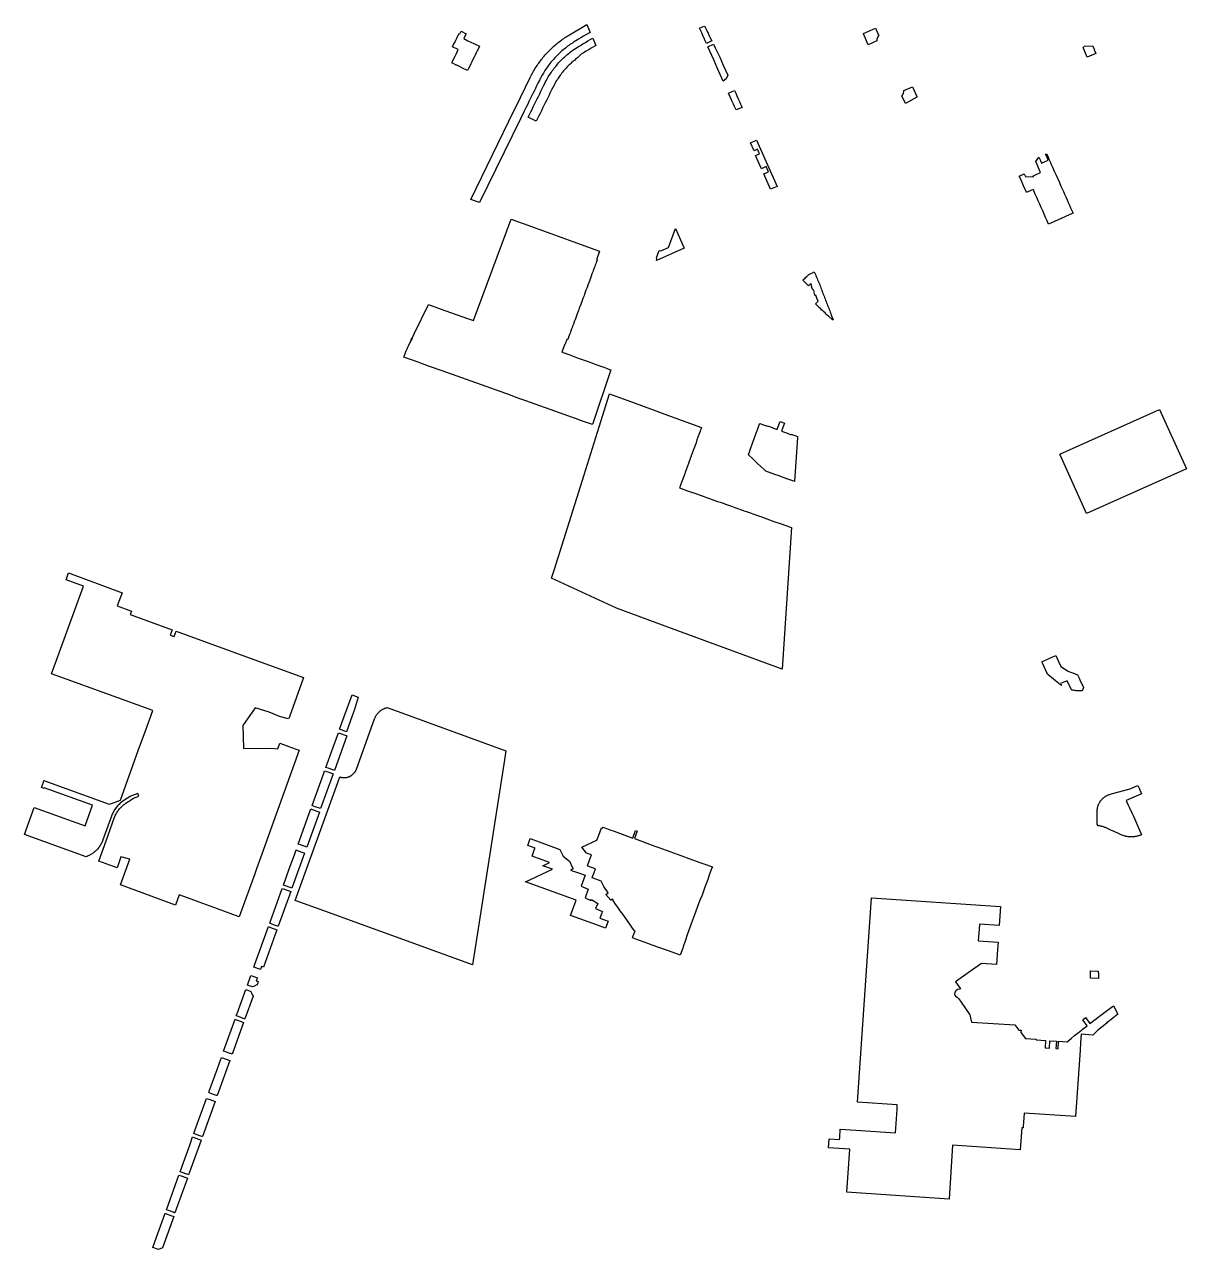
# Model space of a CAD drawing. Header units: inches. Extents: x 326978 to 343822, y 4677882 to 4690337.
# Drawn here: x 326978 to 331869, y 4679639 to 4684796 of the extents above; entities that cross this region are included whole.
import ezdxf

# ---------------------------------------------------------------- set-up
doc = ezdxf.new("R2010")
doc.units = ezdxf.units.IN
doc.header["$MEASUREMENT"] = 0
doc.layers.add('Parks', color=7, linetype='Continuous')

msp = doc.modelspace()

# ---------------------------------------------------------------- linework, layer by layer
at = {"layer": 'Parks'}
for points in [[(329319.8976, 4684740.018), (329309.4164, 4684733.7924), (329298.9352, 4684727.5672), (329297.8873, 4684726.9447), (329293.2412, 4684724.1181), (329288.6338, 4684721.2289), (329283.8863, 4684718.1589), (329278.4518, 4684714.5258), (329273.8002, 4684711.3124), (329268.479, 4684707.5152), (329263.9276, 4684704.1614), (329258.7251, 4684700.204), (329254.2781, 4684696.7129), (329249.1985, 4684692.5985), (329244.8602, 4684688.9733), (329239.9086, 4684684.7057), (329235.6828, 4684680.9499), (329230.8635, 4684676.5332), (329226.7543, 4684672.6502), (329222.072, 4684668.0886), (329218.0831, 4684664.0822), (329213.5423, 4684659.3801), (329209.6775, 4684655.2538), (329205.282, 4684650.415), (329201.5448, 4684646.1727), (329197.2991, 4684641.2024), (329193.6932, 4684636.848), (329189.6013, 4684631.7505), (329186.1299, 4684627.2881), (329182.1953, 4684622.0678), (329178.8615, 4684617.5017), (329175.0878, 4684612.1641), (329171.8949, 4684607.4983), (329168.2862, 4684602.0482), (329165.2371, 4684597.2873), (329161.7957, 4684591.7291), (329158.8934, 4684586.8773), (329155.6235, 4684581.2169), (329152.8706, 4684576.2788), (329149.7751, 4684570.5215), (329147.1636, 4684565.4808), (329144.8672, 4684560.8989), (329138.8812, 4684548.7104), (329133.5072, 4684537.7684), (329128.1332, 4684526.826), (329122.7596, 4684515.884), (329117.3856, 4684504.9416), (329112.0116, 4684493.9996), (329106.6372, 4684483.0572), (329101.2636, 4684472.1152), (329095.8896, 4684461.1728), (329090.516, 4684450.2308), (329085.142, 4684439.2884), (329079.768, 4684428.3464), (329065.5272, 4684399.3492), (328892.2404, 4684046.5092), (328856.4896, 4684059.4676), (329039.1592, 4684434.75), (329045.938, 4684448.676), (329106.6408, 4684573.6301), (329111.7047, 4684583.6602), (329114.4391, 4684588.8168), (329117.244, 4684593.9355), (329120.1188, 4684599.0152), (329123.0629, 4684604.055), (329126.0758, 4684609.0541), (329129.1569, 4684614.0113), (329132.3057, 4684618.9259), (329135.5215, 4684623.7968), (329138.8038, 4684628.6232), (329142.152, 4684633.4042), (329145.5654, 4684638.1388), (329149.0433, 4684642.8262), (329152.5851, 4684647.4655), (329156.1902, 4684652.0558), (329159.8579, 4684656.5963), (329165.4718, 4684663.3074), (329169.2926, 4684667.7193), (329173.1736, 4684672.0783), (329177.8084, 4684677.1301), (329181.8198, 4684681.3736), (329185.8889, 4684685.5618), (329190.015, 4684689.6939), (329194.1973, 4684693.7691), (329198.4351, 4684697.7865), (329206.4213, 4684705.0667), (329210.8108, 4684708.9138), (329215.2527, 4684712.7003), (329219.7459, 4684716.4256), (329224.2899, 4684720.089), (329228.8836, 4684723.6898), (329233.5262, 4684727.2272), (329238.2169, 4684730.7007), (329242.9547, 4684734.1096), (329247.7388, 4684737.4533), (329252.5683, 4684740.731), (329257.4423, 4684743.9423), (329262.3598, 4684747.0864), (329267.32, 4684750.1628), (329272.3149, 4684753.1669), (329344.108, 4684796.0468), (329358.678, 4684763.0516), (329340.86, 4684752.4684), (329330.3788, 4684746.2432), (329319.8976, 4684740.018)], [(329868.6116, 4684725.5996), (329848.012, 4684716.328), (329843.0264, 4684727.4524), (329838.0368, 4684738.5848), (329837.2892, 4684740.2528), (329833.0508, 4684749.7092), (329831.4308, 4684753.324), (329828.0648, 4684760.8336), (329825.5724, 4684766.3952), (329823.0792, 4684771.9576), (329818.966, 4684781.1352), (329837.4972, 4684789.4832), (329842.0244, 4684787.7456), (329844.7232, 4684781.708), (329849.6988, 4684770.5792), (329853.0472, 4684763.0888), (329854.7928, 4684759.5036), (329860.1324, 4684748.5384), (329865.4792, 4684737.558), (329870.8184, 4684726.5928), (329868.6116, 4684725.5996)], [(330559.2368, 4684780.488), (330573.4059, 4684749.0361), (330572.3912, 4684747.9458), (330571.4364, 4684746.8026), (330570.5443, 4684745.6098), (330569.7176, 4684744.3708), (330568.9586, 4684743.0892), (330568.2694, 4684741.7687), (330567.6522, 4684740.4132), (330567.1086, 4684739.0264), (330566.6402, 4684737.6125), (330566.2484, 4684736.1755), (330565.9343, 4684734.7195), (330565.6988, 4684733.2487), (330565.5426, 4684731.7675), (330565.4662, 4684730.2799), (330565.4697, 4684728.7905), (330565.5636, 4684727.1816), (330529.1396, 4684710.7684), (330508.7356, 4684756.0612), (330509.4988, 4684758.0764), (330559.2368, 4684780.488)], [(328796.9304, 4684624.296), (328794.4312, 4684625.5144), (328785.4528, 4684629.892), (328776.3512, 4684634.3296), (328780.892, 4684643.6436), (328785.4332, 4684652.9576), (328789.9744, 4684662.2716), (328794.5152, 4684671.5856), (328799.056, 4684680.8996), (328803.5968, 4684690.2136), (328779.5916, 4684701.9176), (328784.1392, 4684711.2284), (328788.6864, 4684720.5392), (328793.2344, 4684729.85), (328797.782, 4684739.1608), (328802.3296, 4684748.472), (328807.2444, 4684758.534), (328810.486, 4684756.8492), (328815.6384, 4684767.4168), (328836.3204, 4684757.3328), (328830.91, 4684746.2352), (328826.3024, 4684736.784), (328844.3824, 4684727.9692), (328868.4952, 4684716.2132), (328892.608, 4684704.4568), (328888.0532, 4684695.1492), (328883.4984, 4684685.8416), (328878.944, 4684676.5344), (328874.3896, 4684667.2268), (328869.8348, 4684657.9192), (328865.2804, 4684648.6116), (328860.7256, 4684639.3044), (328856.1712, 4684629.9972), (328851.6168, 4684620.6896), (328847.062, 4684611.382), (328842.5076, 4684602.0748), (328818.4696, 4684613.7948), (328808.4084, 4684618.7), (328796.9304, 4684624.296)], [(329359.4204, 4684733.008), (329369.3356, 4684738.8972), (329382.8688, 4684708.226), (329372.9548, 4684702.3336), (329362.4716, 4684696.1032), (329353.8392, 4684690.9724), (329351.9892, 4684689.8728), (329341.5068, 4684683.6428), (329331.024, 4684677.4124), (329321.1148, 4684671.5228), (329306.0488, 4684655.8407), (329301.8723, 4684652.7556), (329297.5692, 4684649.4712), (329293.5009, 4684646.2629), (329289.0228, 4684642.6112), (329285.0615, 4684639.2717), (329280.7051, 4684635.4757), (329276.8551, 4684632.0086), (329272.6252, 4684628.0723), (329268.8903, 4684624.4815), (329264.7909, 4684620.4092), (329261.1754, 4684616.6982), (329257.2113, 4684612.4943), (329253.7189, 4684608.6672), (329249.8943, 4684604.3361), (329246.5287, 4684600.3971), (329242.8474, 4684595.9432), (329239.6122, 4684591.8963), (329236.0784, 4684587.3248), (329232.977, 4684583.1745), (329229.5942, 4684578.4898), (329226.6302, 4684574.2403), (329223.4025, 4684569.4479), (329220.5788, 4684565.104), (329217.509, 4684560.2085), (329214.8286, 4684555.7747), (329211.9204, 4684550.7817), (329209.3862, 4684546.2627), (329206.6427, 4684541.1777), (329204.2489, 4684536.5609), (329201.6879, 4684531.4194), (329196.3076, 4684520.4644), (329190.9336, 4684509.5228), (329185.5596, 4684498.5812), (329180.1864, 4684487.6396), (329174.8128, 4684476.698), (329169.4392, 4684465.7564), (329164.0652, 4684454.8144), (329158.6916, 4684443.8728), (329153.318, 4684432.9312), (329147.9444, 4684421.9896), (329142.5708, 4684411.048), (329137.1972, 4684400.1064), (329131.8236, 4684389.1648), (329097.92, 4684405.8592), (329103.2936, 4684416.8008), (329108.6672, 4684427.7424), (329114.0408, 4684438.684), (329119.4148, 4684449.6256), (329124.7884, 4684460.5672), (329130.162, 4684471.5088), (329135.5356, 4684482.4508), (329140.9092, 4684493.3924), (329146.2828, 4684504.3344), (329151.6568, 4684515.2756), (329157.0304, 4684526.2172), (329162.4036, 4684537.1588), (329167.7871, 4684548.1197), (329170.7753, 4684554.0967), (329173.3077, 4684558.9637), (329176.5097, 4684564.878), (329179.1897, 4684569.6408), (329182.583, 4684575.4474), (329185.417, 4684580.1202), (329188.9983, 4684585.8133), (329191.9834, 4684590.3911), (329195.7481, 4684595.9634), (329198.881, 4684600.4412), (329202.8261, 4684605.8886), (329206.1035, 4684610.2618), (329210.2243, 4684615.5769), (329213.6429, 4684619.8407), (329217.935, 4684625.0187), (329221.4908, 4684629.1687), (329225.9495, 4684634.2036), (329229.6389, 4684638.2353), (329234.2598, 4684643.1221), (329238.0789, 4684647.0312), (329242.8566, 4684651.7645), (329246.8013, 4684655.5468), (329251.7311, 4684660.1215), (329255.7973, 4684663.773), (329260.8739, 4684668.1844), (329265.057, 4684671.7012), (329270.2746, 4684675.9445), (329274.5702, 4684679.323), (329281.6322, 4684684.6609), (329286.056, 4684687.8734), (329290.5264, 4684691.0208), (329307.5952, 4684702.1745), (329309.9506, 4684703.6108), (329312.32, 4684705.0327), (329317.484, 4684708.1), (329327.9676, 4684714.3268), (329338.452, 4684720.554), (329348.936, 4684726.7808), (329359.4204, 4684733.008)], [(329931.4036, 4684566.924), (329918.7056, 4684557.8732), (329893.9148, 4684613.64), (329879.0644, 4684647.0448), (329854.2444, 4684702.4228), (329877.4928, 4684712.8864), (329885.0908, 4684697.2828), (329904.1328, 4684658.178), (329918.952, 4684624.7764), (329937.5572, 4684582.9724), (329931.4036, 4684566.924)], [(331473.2512, 4684705.586), (331481.6408, 4684690.104), (331480.4928, 4684689.584), (331487.476, 4684673.9908), (331451.362, 4684657.9768), (331433.178, 4684698.9084), (331438.7892, 4684704.354), (331473.2512, 4684705.586)], [(329997.8908, 4684447.2688), (329972.76, 4684436.2768), (329966.5712, 4684450.2016), (329961.62, 4684461.3416), (329960.9392, 4684462.8732), (329956.6688, 4684472.4816), (329955.4308, 4684475.2668), (329951.9024, 4684483.2064), (329949.9564, 4684487.5844), (329946.528, 4684495.2988), (329944.3248, 4684500.256), (329941.5768, 4684506.4388), (329966.6688, 4684517.516), (329971.6204, 4684506.376), (329976.638, 4684495.0868), (329981.7996, 4684483.4736), (329986.7508, 4684472.3336), (329991.702, 4684461.1936), (329997.8908, 4684447.2688)], [(330685.5692, 4684463.6716), (330670.9688, 4684496.0815), (330671.9711, 4684497.1833), (330672.9128, 4684498.3374), (330673.7911, 4684499.5403), (330674.6036, 4684500.7887), (330675.3479, 4684502.0788), (330676.0219, 4684503.4071), (330676.6236, 4684504.7696), (330677.1513, 4684506.1625), (330677.6035, 4684507.5817), (330677.9788, 4684509.0231), (330678.2763, 4684510.4826), (330678.4949, 4684511.9559), (330678.6341, 4684513.4389), (330678.6936, 4684514.9272), (330678.5901, 4684517.71), (330715.2912, 4684534.2472), (330734.0504, 4684492.6056), (330733.3472, 4684490.4708), (330685.5692, 4684463.6716)], [(330059.2848, 4684309.134), (330145.5932, 4684114.6648), (330117.6516, 4684102.2076), (330089.3488, 4684166.8244), (330109.0708, 4684175.46), (330099.218, 4684197.7616), (330079.3964, 4684189.0828), (330054.7588, 4684244.8472), (330071.512, 4684252.1752), (330062.9696, 4684270.8292), (330049.0072, 4684264.722), (330034.154, 4684298.1416), (330059.2848, 4684309.134)], [(331294.6456, 4684218.2628), (331299.7392, 4684206.8528), (331304.8332, 4684195.4428), (331312.474, 4684178.3276), (331320.1148, 4684161.2128), (331325.2084, 4684149.8028), (331327.9416, 4684143.6804), (331333.6568, 4684130.8788), (331340.49, 4684115.5728), (331345.5836, 4684104.1628), (331350.6776, 4684092.7532), (331355.7712, 4684081.3428), (331360.8652, 4684069.9328), (331365.9588, 4684058.5228), (331371.0528, 4684047.1132), (331376.1464, 4684035.7028), (331381.2404, 4684024.2928), (331386.334, 4684012.8828), (331391.3, 4684001.7592), (331387.3048, 4683999.9756), (331359.4668, 4683987.572), (331341.0936, 4683979.3852), (331313.2552, 4683966.9816), (331288.3659, 4683955.8642), (331282.1447, 4683969.8364), (331275.7501, 4683984.198), (331269.6814, 4683997.8278), (331263.557, 4684011.5824), (331257.2835, 4684025.6721), (331251.2056, 4684039.3224), (331245.0158, 4684053.224), (331238.5192, 4684067.8147), (331232.4969, 4684081.3402), (331226.1637, 4684095.5638), (331223.4905, 4684101.2528), (331216.5948, 4684098.2541), (331195.7513, 4684088.7756), (331192.2792, 4684096.5468), (331186.0624, 4684110.4608), (331179.854, 4684124.3564), (331169.4944, 4684147.5432), (331164.8224, 4684158), (331185.6924, 4684167.3224), (331186.1532, 4684167.9292), (331191.1224, 4684156.8068), (331224.9456, 4684154.1776), (331223.0792, 4684158.3548), (331225.5844, 4684159.4712), (331226.9768, 4684160.0916), (331236.72, 4684164.4324), (331246.4632, 4684168.7736), (331254.8148, 4684172.4948), (331234.0532, 4684218.9636), (331247.5776, 4684238.002), (331253.7936, 4684224.0892), (331258.7664, 4684212.9592), (331286.6044, 4684225.3628), (331281.6316, 4684236.4928), (331275.4156, 4684250.4056), (331279.4848, 4684252.2224), (331284.458, 4684241.0828), (331289.5516, 4684229.6728), (331294.6456, 4684218.2628)], [(328598.42, 4683453.032), (328599.3585, 4683455.0339), (328618.0392, 4683493.3368), (328678.48, 4683617.2612), (328727.3216, 4683599.734), (328842.6032, 4683558.3636), (328867.2984, 4683549.582), (329025.8916, 4683976.5836), (329192.9956, 4683916.052), (329286.2956, 4683882.2552), (329398.2252, 4683841.71), (329386.606, 4683810.2444), (329385.4508, 4683807.1256), (329390.188, 4683805.41), (329388.2276, 4683804.4992), (329385.5212, 4683797.2012), (329384.4616, 4683794.3436), (329382.342, 4683788.628), (329380.222, 4683782.9124), (329379.1628, 4683780.0548), (329375.9836, 4683771.482), (329372.804, 4683762.9088), (329371.7444, 4683760.0512), (329369.6248, 4683754.3356), (329367.5052, 4683748.62), (329366.4456, 4683745.7624), (329363.2664, 4683737.1896), (329360.0872, 4683728.6164), (329356.908, 4683720.0436), (329355.4244, 4683716.0428), (329353.7284, 4683711.47), (329351.1852, 4683704.6116), (329350.5488, 4683702.8972), (329347.37, 4683694.324), (329346.946, 4683693.1812), (329344.1908, 4683685.7512), (329342.2832, 4683680.6072), (329341.0112, 4683677.1776), (329338.044, 4683669.1768), (329337.832, 4683668.6048), (329334.6528, 4683660.0316), (329333.3812, 4683656.6028), (329331.4736, 4683651.4588), (329329.142, 4683645.172), (329328.2944, 4683642.8856), (329325.1148, 4683634.3124), (329324.9032, 4683633.7408), (329321.936, 4683625.7396), (329320.2404, 4683621.1676), (329318.7564, 4683617.1664), (329316.0012, 4683609.7364), (329315.5772, 4683608.5932), (329312.398, 4683600.02), (329311.3384, 4683597.1624), (329309.2184, 4683591.4472), (329307.0996, 4683585.732), (329306.0396, 4683582.874), (329302.8604, 4683574.3012), (329302.4364, 4683573.158), (329299.6808, 4683565.7276), (329298.1972, 4683561.7276), (329296.5016, 4683557.1548), (329293.9584, 4683550.2964), (329293.3224, 4683548.5816), (329290.1432, 4683540.0088), (329289.2956, 4683537.7228), (329286.964, 4683531.4356), (329285.0564, 4683526.2916), (329283.7844, 4683522.8624), (329280.8172, 4683514.8612), (329280.6052, 4683514.2892), (329277.426, 4683505.7164), (329276.1544, 4683502.2872), (329274.2468, 4683497.1436), (329271.9152, 4683490.8564), (329270.6436, 4683487.4272), (329267.6764, 4683479.4256), (329267.0404, 4683477.7112), (329263.4372, 4683467.9948), (329260.4116, 4683469.5936), (329253.0656, 4683450.5536), (329252.4956, 4683450.7612), (329241.0872, 4683421.1904), (329241.6576, 4683420.9828), (329240.122, 4683417.0024), (329253.1212, 4683412.268), (329264.576, 4683408.0964), (329277.176, 4683403.5072), (329279.4668, 4683402.6728), (329293.7852, 4683397.458), (329308.676, 4683392.0348), (329321.276, 4683387.4456), (329333.876, 4683382.8568), (329346.476, 4683378.268), (329361.3668, 4683372.8448), (329375.6848, 4683367.63), (329390.8616, 4683362.1024), (329403.748, 4683357.4092), (329416.348, 4683352.82), (329430.666, 4683347.6052), (329440.4028, 4683344.0592), (329445.2708, 4683342.286), (329367.8624, 4683111.9692), (329322.788, 4683128.0848), (329297.0208, 4683137.2972), (329279.742, 4683143.4748), (329268.3236, 4683147.5572), (329068.342, 4683219.0568), (329067.4784, 4683219.3656), (329039.6448, 4683229.3168), (329022.7252, 4683235.366), (328735.5392, 4683338.044), (328682.5756, 4683356.98), (328648.7704, 4683369.0664), (328634.4104, 4683374.2004), (328574.3044, 4683395.6905), (328578.638, 4683406.8823), (328581.7507, 4683414.6516), (328584.9375, 4683422.3907), (328588.1981, 4683430.099), (328591.5323, 4683437.7758), (328594.9397, 4683445.4204), (328598.42, 4683453.032)], [(329717.704, 4683937.0312), (329754.956, 4683854.0064), (329701.7564, 4683830.528), (329638.0197, 4683802.2071), (329639.0383, 4683808.5706), (329637.2558, 4683813.916), (329649.0687, 4683844.3256), (329656.3716, 4683843.2348), (329688.4628, 4683857.6336), (329717.704, 4683937.0312)], [(330321.0396, 4683709.7132), (330323.4444, 4683704.112), (330325.624, 4683698.4148), (330327.8036, 4683692.7172), (330329.9832, 4683687.02), (330332.1628, 4683681.3228), (330334.3424, 4683675.6252), (330336.522, 4683669.928), (330338.7012, 4683664.2304), (330340.8816, 4683658.5328), (330343.0612, 4683652.8356), (330345.2408, 4683647.1388), (330347.4204, 4683641.4408), (330349.6, 4683635.7436), (330351.7796, 4683630.046), (330353.9596, 4683624.3488), (330356.1396, 4683618.6516), (330358.3192, 4683612.9544), (330360.5012, 4683607.2508), (330362.6808, 4683601.5524), (330364.8612, 4683595.8544), (330367.0412, 4683590.156), (330369.2212, 4683584.458), (330371.4012, 4683578.7596), (330373.5812, 4683573.0612), (330381.1712, 4683553.2224), (330378.4268, 4683552.1724), (330361.706, 4683567.9352), (330356.874, 4683572.4904), (330352.0416, 4683577.046), (330347.2096, 4683581.6012), (330342.3772, 4683586.1564), (330337.5452, 4683590.7116), (330332.7132, 4683595.2672), (330327.834, 4683599.8664), (330324.3328, 4683603.1672), (330306.9068, 4683619.5948), (330316.7744, 4683630.0352), (330318.5988, 4683631.9656), (330313.3592, 4683644.17), (330308.1196, 4683656.3744), (330306.2952, 4683654.444), (330301.0556, 4683666.6484), (330302.88, 4683668.5788), (330297.6404, 4683680.7832), (330295.816, 4683678.8528), (330290.5764, 4683691.0576), (330292.4004, 4683692.988), (330287.1608, 4683705.1924), (330285.3368, 4683703.262), (330278.1148, 4683695.62), (330266.2116, 4683707.5228), (330254.3097, 4683719.4255), (330258.644, 4683723.7109), (330263.0315, 4683727.942), (330267.1931, 4683731.858), (330271.3996, 4683735.7256), (330275.2281, 4683739.1668), (330279.7049, 4683743.0998), (330284.2289, 4683746.978), (330297.3276, 4683752.6012), (330299.1648, 4683753.39), (330301.802, 4683754.5224), (330304.2068, 4683748.9212), (330306.6116, 4683743.32), (330309.016, 4683737.7188), (330309.344, 4683736.9552), (330310.1332, 4683735.1176), (330311.4212, 4683732.118), (330313.8256, 4683726.5168), (330315.916, 4683721.6476), (330316.2304, 4683720.9156), (330318.6352, 4683715.3144), (330321.0396, 4683709.7132)], [(328599.3585, 4683455.0339), (328599.1694, 4683454.6461), (328599.4425, 4683455.213), (328599.3585, 4683455.0339)], [(328599.4425, 4683455.213), (328601.9729, 4683460.6101), (328605.5981, 4683468.1538), (328609.2952, 4683475.6625), (328599.4425, 4683455.213)], [(329196.6468, 4682464.8628), (329208.4468, 4682502.4552), (329333.4584, 4682900.7456), (329396.9384, 4683102.8364), (329440.0936, 4683240.7356), (329575.1756, 4683191.732), (329700.242, 4683146.2888), (329827.5232, 4683100.0416), (329826.2212, 4683096.4368), (329825.3928, 4683094.144), (329822.0792, 4683084.9712), (329821.2508, 4683082.6784), (329816.6952, 4683070.066), (329812.5536, 4683058.6004), (329808.412, 4683047.1348), (329804.2704, 4683035.6696), (329800.1288, 4683024.204), (329794.7444, 4683009.2988), (329793.916, 4683007.006), (329790.6024, 4682997.8328), (329789.7748, 4682995.5404), (329786.4612, 4682986.3676), (329785.6328, 4682984.0748), (329782.3196, 4682974.9016), (329781.4916, 4682972.6092), (329778.178, 4682963.4364), (329777.35, 4682961.1436), (329772.794, 4682948.5312), (329768.652, 4682937.0656), (329764.5104, 4682925.6), (329760.3688, 4682914.1344), (329755.1876, 4682899.7908), (329754.1524, 4682896.9244), (329747.9612, 4682879.7852), (329735.4392, 4682845.1204), (329768.4728, 4682833.4236), (329785.0984, 4682827.5364), (329798.6252, 4682822.7468), (329799.4872, 4682822.4416), (329810.1168, 4682818.6776), (329810.9788, 4682818.3724), (329821.608, 4682814.6088), (329822.47, 4682814.3036), (329833.0996, 4682810.5396), (329833.9616, 4682810.2344), (329848.9004, 4682804.9448), (329860.392, 4682800.8756), (329871.8836, 4682796.8064), (329883.3748, 4682792.7376), (329894.8664, 4682788.6684), (329906.358, 4682784.5992), (329918.174, 4682780.4152), (329928.2292, 4682776.8548), (329941.6224, 4682772.1124), (329944.7776, 4682770.9952), (329953.114, 4682768.0432), (329960.8664, 4682765.298), (329968.0528, 4682762.7536), (329976.668, 4682759.7028), (329979.5444, 4682758.6844), (329988.16, 4682755.634), (329991.0356, 4682754.6156), (330003.9612, 4682750.0384), (330005.9748, 4682749.3256), (330015.4532, 4682745.9696), (330017.4656, 4682745.2568), (330027.52, 4682741.6968), (330028.9576, 4682741.1876), (330043.3212, 4682736.1012), (330043.8964, 4682735.8976), (330055.388, 4682731.8288), (330066.8796, 4682727.7596), (330080.7064, 4682722.8636), (330090.7616, 4682719.3032), (330102.2532, 4682715.234), (330113.7448, 4682711.1648), (330125.2356, 4682707.096), (330136.7276, 4682703.0268), (330158.6132, 4682695.2772), (330162.1944, 4682694.0092), (330170.5492, 4682691.0508), (330174.13, 4682689.7828), (330182.4852, 4682686.8244), (330186.066, 4682685.5564), (330198.002, 4682681.33), (330200.9864, 4682680.2732), (330206.1332, 4682678.4508), (330166.5808, 4682082.5924), (329701.616, 4682253.1184), (329469.4156, 4682338.2796), (329196.6468, 4682464.8628)], [(331755.7736, 4683175.4812), (331868.7952, 4682925.5576), (331447.4196, 4682737.2236), (331335.1156, 4682987.5732), (331755.7736, 4683175.4812)], [(330219.0436, 4682872.4576), (330211.1692, 4682875.246), (330195.6532, 4682880.74), (330187.0836, 4682883.7744), (330175.592, 4682887.8436), (330164.1012, 4682891.9124), (330154.046, 4682895.4728), (330135.9464, 4682901.882), (330124.4552, 4682905.9508), (330112.9628, 4682910.02), (330109.5644, 4682911.2232), (330098.024, 4682915.3092), (330090.788, 4682922.1692), (330063.1204, 4682948.2868), (330043.1996, 4682967.0916), (330024.762, 4682984.4964), (330036.7228, 4683017.4396), (330037.7628, 4683020.3044), (330049.724, 4683053.2476), (330061.6848, 4683086.1908), (330062.7248, 4683089.0552), (330072.0864, 4683114.8396), (330072.7108, 4683116.5596), (330088.87, 4683110.7728), (330105.2244, 4683104.9164), (330105.8436, 4683106.6364), (330109.574, 4683105.3008), (330118.1816, 4683102.2192), (330126.7896, 4683099.1364), (330126.17, 4683097.4156), (330145.4656, 4683090.506), (330146.0856, 4683092.2268), (330157.958, 4683125.2024), (330166.5736, 4683122.1436), (330176.8984, 4683118.4328), (330164.4024, 4683083.7252), (330180.7084, 4683077.8864), (330192.4724, 4683073.674), (330204.6052, 4683069.3292), (330205.2104, 4683071.0172), (330231.6496, 4683061.5292), (330231.3908, 4683057.6488), (330219.0436, 4682872.4576)], [(327948.937, 4681919.7029), (327896.5248, 4681844.5576), (327899.556, 4681748.696), (328012.8191, 4681749.4736), (328044.1662, 4681746.6083), (328052.65, 4681770.1764), (328117.0848, 4681746.816), (328134.2, 4681740.6324), (328017.314, 4681416.3404), (327976.7108, 4681303.6896), (327954.5592, 4681242.2312), (327946.7916, 4681220.6816), (327881.508, 4681039.5564), (327790.3856, 4681072.9652), (327712.9028, 4681101.3736), (327694.6932, 4681108.05), (327628.2704, 4681132.4032), (327612.6998, 4681089.2317), (327381.4788, 4681174.1876), (327420.456, 4681282.21), (327383.4416, 4681291.4408), (327367.7808, 4681245.6124), (327290.0938, 4681273.6851), (327320.8686, 4681358.9939), (327356.8828, 4681458.8266), (327358.3826, 4681462.6069), (327360.0116, 4681466.3334), (327361.7679, 4681470.0016), (327363.6493, 4681473.6072), (327365.6536, 4681477.146), (327367.7785, 4681480.6138), (327370.0214, 4681484.0063), (327372.3797, 4681487.3197), (327374.8506, 4681490.5501), (327377.4312, 4681493.6935), (327380.1184, 4681496.7462), (327382.909, 4681499.7047), (327385.7998, 4681502.5655), (327388.7872, 4681505.3251), (327391.8679, 4681507.9803), (327395.038, 4681510.5279), (327399.8717, 4681514.3919), (327404.8163, 4681518.1129), (327409.8676, 4681521.6878), (327415.0213, 4681525.1134), (327436.4442, 4681538.871), (327458.2933, 4681547.2202), (327454.2126, 4681558.7175), (327432.0844, 4681550.2862), (327425.103, 4681546.938), (327418.2414, 4681543.3508), (327411.5077, 4681539.5288), (327404.9101, 4681535.4766), (327398.4562, 4681531.199), (327392.1539, 4681526.7011), (327386.0107, 4681521.9883), (327382.4892, 4681519.0899), (327379.07, 4681516.0716), (327375.7572, 4681512.9369), (327372.5547, 4681509.6895), (327369.4664, 4681506.3334), (327366.496, 4681502.8725), (327363.647, 4681499.311), (327360.9228, 4681495.6531), (327358.3266, 4681491.9033), (327355.8617, 4681488.066), (327353.5308, 4681484.1457), (327351.3369, 4681480.1472), (327349.2825, 4681476.0753), (327347.37, 4681471.9348), (327345.6019, 4681467.7306), (327343.9801, 4681463.4679), (327307.9659, 4681363.6353), (327306.4962, 4681359.7735), (327304.8923, 4681355.9656), (327303.1564, 4681352.216), (327301.2904, 4681348.5293), (327299.2968, 4681344.9102), (327297.1778, 4681341.3629), (327294.9362, 4681337.8918), (327292.5746, 4681334.5013), (327290.096, 4681331.1953), (327287.5033, 4681327.978), (327284.7997, 4681324.8533), (327281.9886, 4681321.825), (327279.0734, 4681318.8968), (327276.0576, 4681316.0722), (327272.9449, 4681313.3548), (327269.7391, 4681310.7479), (327266.4442, 4681308.2546), (327263.0642, 4681305.878), (327259.6031, 4681303.621), (327256.0653, 4681301.4863), (327252.455, 4681299.4766), (327248.7767, 4681297.5943), (327245.0348, 4681295.8417), (327241.234, 4681294.221), (327237.3788, 4681292.7341), (326977.7544, 4681386.5512), (327018.826, 4681500.3324), (327232.404, 4681423.2848), (327263.4476, 4681509.2848), (327060.6628, 4681582.4388), (327059.8716, 4681580.246), (327049.0784, 4681584.1408), (327057.362, 4681607.0888), (327059.4252, 4681612.8092), (327334.0824, 4681514.0567), (327339.2314, 4681515.3792), (327344.5138, 4681517.0358), (327348.0424, 4681518.3189), (327381.5708, 4681531.2244), (327456.8216, 4681739.6809), (327486.576, 4681822.1048), (327517.5656, 4681908.1236), (327090.798, 4682062.1884), (327225.398, 4682431.914), (327152.9196, 4682458.8028), (327163.5168, 4682487.3768), (327388.576, 4682403.882), (327368.1352, 4682348.1271), (327428.1639, 4682326.33), (327423.1248, 4682312.0136), (327598.89, 4682248.3204), (327590.634, 4682225.3796), (327607.8268, 4682219.1516), (327616.0828, 4682242.0924), (327958.7328, 4682117.3245), (328152.5692, 4682047.7528), (328150.5866, 4682042.2452), (328092.7714, 4681881.6335), (328089.4944, 4681872.53), (328051.2676, 4681882.7536), (328007.5716, 4681901.2092), (327949.0148, 4681919.66), (327948.937, 4681919.7029)], [(331384.2036, 4681994.9352), (331366.7996, 4682033.6876), (331339.054, 4682021.2652), (331342.7407, 4682013.0756), (331336.8818, 4682017.155), (331334.274, 4682019.1253), (331330.9328, 4682021.8004), (331316.9152, 4682033.3952), (331309.0356, 4682039.9132), (331301.1784, 4682046.412), (331293.3224, 4682052.9108), (331285.4656, 4682059.41), (331283.8152, 4682060.7752), (331263.9523, 4682104.5859), (331260.0712, 4682113.1464), (331267.8962, 4682116.6735), (331319.0532, 4682139.7324), (331324.748, 4682127.098), (331330.3836, 4682114.5952), (331339.7768, 4682093.7568), (331370.7144, 4682074.0769), (331380.3519, 4682069.7581), (331390.63, 4682066.5021), (331410.4412, 4682058.8647), (331418.5472, 4682041.8272), (331420.4204, 4682037.6572), (331435.3716, 4682004.374), (331429.4429, 4681991.6011), (331425.1444, 4681991.2564), (331420.837, 4681991.0497), (331416.5252, 4681990.9813), (331412.2134, 4681991.0512), (331407.9061, 4681991.2593), (331403.9159, 4681991.5769), (331399.9369, 4681992.013), (331395.9727, 4681992.5675), (331392.0267, 4681993.2398), (331388.1025, 4681994.0292), (331384.2036, 4681994.9352)], [(328364.274, 4681905.5156), (328332.9704, 4681818.6652), (328304.1556, 4681829.0508), (328356.3632, 4681973.8968), (328382.168, 4681964.526), (328365.1316, 4681908.3444), (328364.274, 4681905.5156)], [(328504.8188, 4681920.1484), (329004.3764, 4681738.3796), (328998.292, 4681699.9644), (328863.456, 4680837.8604), (328713.978, 4680892.1084), (328241.2196, 4681063.6804), (328117.3816, 4681108.6232), (328296.1204, 4681604.3972), (328304.9005, 4681628.7496), (328306.7176, 4681628.1348), (328308.555, 4681627.5836), (328310.4104, 4681627.0967), (328312.2817, 4681626.6746), (328314.1666, 4681626.3178), (328316.0627, 4681626.0269), (328317.9678, 4681625.8021), (328319.8795, 4681625.6437), (328321.7956, 4681625.552), (328323.7138, 4681625.5269), (328325.6316, 4681625.5686), (328327.5469, 4681625.6771), (328329.4572, 4681625.8521), (328331.3602, 4681626.0934), (328333.2537, 4681626.4008), (328335.1354, 4681626.7739), (328337.0029, 4681627.2123), (328338.8541, 4681627.7153), (328340.6867, 4681628.2825), (328342.4984, 4681628.9131), (328344.287, 4681629.6063), (328346.0505, 4681630.3614), (328347.7866, 4681631.1773), (328349.4933, 4681632.0532), (328351.1685, 4681632.9879), (328352.8101, 4681633.9803), (328354.4162, 4681635.0292), (328355.9849, 4681636.1334), (328357.5141, 4681637.2915), (328359.0022, 4681638.5021), (328360.4472, 4681639.7638), (328361.8475, 4681641.0749), (328363.2013, 4681642.434), (328364.507, 4681643.8394), (328365.763, 4681645.2893), (328366.9678, 4681646.7821), (328368.12, 4681648.3158), (328369.218, 4681649.8888), (328370.2607, 4681651.499), (328371.2467, 4681653.1445), (328372.1749, 4681654.8233), (328373.0441, 4681656.5333), (328373.8533, 4681658.2726), (328374.6015, 4681660.039), (328375.2877, 4681661.8304), (328451.6354, 4681873.5732), (328452.5403, 4681875.9514), (328453.5276, 4681878.2967), (328454.596, 4681880.6061), (328455.7442, 4681882.8768), (328456.9708, 4681885.1062), (328458.2744, 4681887.2915), (328459.6534, 4681889.43), (328461.106, 4681891.5192), (328462.6305, 4681893.5565), (328464.2252, 4681895.5394), (328465.8879, 4681897.4656), (328467.6167, 4681899.3326), (328469.4096, 4681901.1383), (328471.2643, 4681902.8804), (328473.1786, 4681904.5568), (328475.1501, 4681906.1655), (328477.1765, 4681907.7045), (328479.2552, 4681909.172), (328481.3839, 4681910.5661), (328483.5598, 4681911.8852), (328485.7804, 4681913.1277), (328488.0429, 4681914.2921), (328490.3447, 4681915.3769), (328492.6828, 4681916.3808), (328495.0545, 4681917.3027), (328497.4569, 4681918.1414), (328499.887, 4681918.8958), (328502.342, 4681919.5651), (328504.8188, 4681920.1484)], [(328334.8172, 4681801.7684), (328282.1308, 4681655.594), (328279.264, 4681656.6272), (328274.9632, 4681658.1772), (328255.3216, 4681665.2568), (328246.2916, 4681668.5116), (328275.5048, 4681749.5616), (328298.978, 4681814.6856), (328308.008, 4681811.4312), (328327.6496, 4681804.3516), (328331.9504, 4681802.8016), (328334.8172, 4681801.7684)], [(328276.9636, 4681641.2576), (328224.2564, 4681495.026), (328197.4492, 4681504.6884), (328188.4176, 4681507.9436), (328237.5724, 4681644.3204), (328241.1244, 4681654.1752), (328250.1564, 4681650.9196), (328269.796, 4681643.8408), (328274.0968, 4681642.2908), (328276.9636, 4681641.2576)], [(331612.4163, 4681378.6728), (331609.3291, 4681379.4547), (331606.2625, 4681380.314), (331603.2184, 4681381.2499), (331600.1988, 4681382.2621), (331597.2055, 4681383.3497), (331594.2406, 4681384.5123), (331591.3057, 4681385.7488), (331582.2796, 4681389.9524), (331567.3032, 4681396.928), (331550.216, 4681404.8864), (331533.6812, 4681412.5875), (331530.7778, 4681413.8964), (331527.8424, 4681415.1321), (331524.8769, 4681416.2937), (331521.8832, 4681417.3804), (331518.8631, 4681418.3915), (331515.8186, 4681419.3265), (331512.7515, 4681420.1848), (331509.6639, 4681420.9657), (331506.5576, 4681421.6688), (331503.4346, 4681422.2937), (331497.3283, 4681423.2825), (331492.1792, 4681429.1264), (331492.7781, 4681484.5467), (331492.8666, 4681487.5115), (331493.028, 4681489.9473), (331493.269, 4681492.3765), (331493.5895, 4681494.7965), (331493.9892, 4681497.2047), (331494.4675, 4681499.5986), (331495.024, 4681501.9754), (331495.6581, 4681504.3328), (331496.3691, 4681506.6681), (331497.1562, 4681508.9789), (331498.0186, 4681511.2626), (331498.9553, 4681513.5168), (331499.9655, 4681515.7392), (331501.0479, 4681517.9272), (331502.2014, 4681520.0787), (331503.4248, 4681522.1911), (331504.7167, 4681524.2624), (331506.0758, 4681526.2902), (331507.5006, 4681528.2724), (331508.9896, 4681530.2068), (331510.5412, 4681532.0914), (331512.1537, 4681533.9242), (331513.8254, 4681535.7032), (331515.5545, 4681537.4264), (331517.3391, 4681539.092), (331519.1773, 4681540.6983), (331521.0672, 4681542.2435), (331523.0066, 4681543.7259), (331525.8828, 4681545.762), (331527.9303, 4681547.0918), (331530.0203, 4681548.3537), (331532.1505, 4681549.5465), (331534.3186, 4681550.6689), (331536.5223, 4681551.7197), (331538.7593, 4681552.6976), (331541.0271, 4681553.6018), (331543.3233, 4681554.4312), (331545.6455, 4681555.1849), (331547.975, 4681555.8578), (331577.6832, 4681563.728), (331631.9168, 4681578.0956), (331638.756, 4681581.1532), (331647.3408, 4681584.9912), (331664.52, 4681592.672), (331669.8256, 4681580.8048), (331680.0688, 4681557.894), (331615.3476, 4681528.9588), (331623.8752, 4681509.9764), (331629.188, 4681498.1504), (331639.8148, 4681474.4956), (331645.1272, 4681462.6688), (331679.9753, 4681385.0955), (331675.9973, 4681383.4636), (331673.0159, 4681382.3423), (331670.0074, 4681381.2962), (331666.9736, 4681380.326), (331663.9163, 4681379.4323), (331660.8375, 4681378.6156), (331656.4558, 4681377.7765), (331653.3112, 4681377.2721), (331650.1549, 4681376.8468), (331646.989, 4681376.501), (331643.8153, 4681376.2347), (331640.636, 4681376.0483), (331637.453, 4681375.9418), (331634.2683, 4681375.9152), (331631.084, 4681375.9686), (331627.902, 4681376.102), (331625.4496, 4681376.3295), (331623.0022, 4681376.6045), (331618.6449, 4681377.3428), (331615.5222, 4681377.9687), (331612.4163, 4681378.6728)], [(328219.0892, 4681480.6896), (328165.7616, 4681332.7372), (328138.9548, 4681342.3996), (328129.9232, 4681345.6548), (328183.2504, 4681493.6072), (328192.282, 4681490.352), (328211.9216, 4681483.2728), (328216.2224, 4681481.7228), (328219.0892, 4681480.6896)], [(329337.1516, 4681119.5824), (329362.1489, 4681108.4997), (329364.1236, 4681111.8232), (329391.4627, 4681095.1917), (329389.3506, 4681091.6075), (329386.9401, 4681087.1942), (329384.2673, 4681081.9295), (329381.211, 4681075.1971), (329410.672, 4681062.6905), (329409.4807, 4681059.784), (329408.3213, 4681056.7319), (329405.2992, 4681048.4272), (329400.088, 4681034.1076), (329418.9916, 4681027.2332), (329434.0284, 4681021.7652), (329423.2936, 4680992.2668), (329389.3532, 4681004.6092), (329276.1996, 4681045.7564), (329299.254, 4681109.0412), (329085.9648, 4681186.6024), (329199.9, 4681240.1548), (329159.5188, 4681254.85), (329188.2456, 4681268.7216), (329125.8612, 4681291.4244), (329114.4056, 4681295.5932), (329125.0372, 4681324.8052), (329127.3533, 4681328.7176), (329095.9884, 4681340.1316), (329106.6188, 4681369.3436), (329231.0554, 4681323.5623), (329244.4284, 4681295.1628), (329271.4408, 4681274.192), (329284.8488, 4681245.7016), (329286.8914, 4681241.611), (329276.3608, 4681236.6552), (329305.7684, 4681225.9532), (329337.6224, 4681214.3612), (329320.6608, 4681167.9552), (329350.6788, 4681156.716), (329337.1516, 4681119.5824)], [(329413.3324, 4681416.4768), (329441.978, 4681406.074), (329459.166, 4681399.8324), (329537.9428, 4681371.2248), (329549.43, 4681402.7196), (329556.5916, 4681400.1188), (329545.1044, 4681368.624), (329631.0432, 4681337.4156), (329648.2312, 4681331.174), (329755.6544, 4681292.1636), (329762.816, 4681289.5632), (329820.1076, 4681268.7584), (329837.2956, 4681262.5164), (329873.1032, 4681249.5128), (329871.436, 4681245.63), (329860.0988, 4681214.4764), (329852.2832, 4681192.9968), (329841.6516, 4681163.7828), (329840.1952, 4681159.7816), (329829.5636, 4681130.568), (329820.0288, 4681109.7132), (329808.6676, 4681078.4948), (329797.3068, 4681047.276), (329789.6916, 4681025.7232), (329766.7488, 4680963.3664), (329760.6696, 4680941.2552), (329750.456, 4680913.1888), (329748.3712, 4680907.4588), (329737.6352, 4680877.9584), (329703.2652, 4680890.4568), (329680.3516, 4680898.7892), (329620.2044, 4680920.6616), (329601.3008, 4680927.5356), (329539.1744, 4680950.1272), (329537.4928, 4680952.7168), (329547.592, 4680980.4684), (329543.9984, 4680981.7739), (329499.9847, 4681045.3105), (329480.9901, 4681071.0245), (329481.4892, 4681071.4), (329462.3896, 4681097.0404), (329452.1785, 4681114.4991), (329445.5004, 4681109.3588), (329425.092, 4681134.0633), (329434.2415, 4681141.0707), (329415.7347, 4681167.1784), (329405.4185, 4681189.6888), (329386.5948, 4681196.5392), (329367.6928, 4681203.418), (329381.428, 4681241.1208), (329351.3576, 4681252.064), (329346.9404, 4681253.6732), (329356.0156, 4681278.5844), (329363.8321, 4681300.063), (329342.8444, 4681307.7008), (329323.9376, 4681332.486), (329387.1876, 4681362.2528), (329395.7276, 4681383.4692), (329406.9592, 4681414.1652), (329411.1536, 4681412.6424), (329413.3324, 4681416.4768)], [(328156.874, 4681308.0784), (328103.5616, 4681160.1668), (328100.6948, 4681161.2), (328096.394, 4681162.75), (328076.7544, 4681169.8292), (328067.7228, 4681173.0844), (328092.2452, 4681241.12), (328113.858, 4681301.0832), (328121.0352, 4681320.996), (328130.0668, 4681317.7408), (328149.7064, 4681310.6616), (328154.0072, 4681309.1116), (328156.874, 4681308.0784)], [(328098.3944, 4681145.83), (328045.6872, 4680999.5984), (328042.8204, 4681000.6316), (328038.5196, 4681002.1816), (328018.88, 4681009.2608), (328009.8484, 4681012.516), (328013.1592, 4681021.7024), (328062.5552, 4681158.7476), (328071.5872, 4681155.492), (328098.3944, 4681145.83)], [(331291.6784, 4680486.389), (331293.848, 4680518.0204), (331321.214, 4680516.1808), (331319.0464, 4680484.58), (331328.1692, 4680483.9768), (331330.336, 4680515.5676), (331366.0634, 4680513.1658), (331384.3724, 4680528.8548), (331398.0232, 4680539.4724), (331408.7984, 4680548.1788), (331414.8552, 4680553.0812), (331418.2756, 4680555.8504), (331427.9088, 4680563.3248), (331430.2392, 4680565.1472), (331450.744, 4680581.1472), (331432.0752, 4680605.9284), (331444.2312, 4680615.1156), (331462.5572, 4680590.7896), (331536.3672, 4680646.5728), (331561.4644, 4680665.5405), (331579.2714, 4680629.1705), (331537.95, 4680596.0276), (331533.1888, 4680596.35), (331532.906, 4680591.9712), (331494.074, 4680560.8252), (331474.5072, 4680541.9636), (331425.5476, 4680545.22), (331423.086, 4680509.3328), (331420.9264, 4680477.8456), (331401.8753, 4680198.4541), (331185.5636, 4680213.204), (331184.1848, 4680193.142), (331181.5392, 4680156.6652), (331181.0969, 4680151.2106), (331175.5164, 4680151.5796), (331168.4532, 4680058.8496), (330883.548, 4680077.7296), (330870.1716, 4679850.8796), (330459.3888, 4679879.3208), (330439.3228, 4679880.7148), (330451.4508, 4680061.5896), (330362.3936, 4680067.7644), (330364.8708, 4680105.4672), (330408.6448, 4680102.6116), (330409.05, 4680108.6892), (330411.4424, 4680145.198), (330476.806, 4680140.914), (330644.0704, 4680130.0008), (330650.5516, 4680228.4288), (330651.6432, 4680248.5152), (330484.3844, 4680259.5276), (330542.6368, 4681118.9112), (331086.0452, 4681083.3664), (331080.6756, 4681002.7864), (330997.0488, 4681008.3348), (330995.7124, 4680988.2688), (330992.336, 4680938.3592), (331075.7176, 4680932.69), (331073.5464, 4680901.7564), (331072.26, 4680881.6796), (331069.3852, 4680839.1069), (331005.2344, 4680843.438), (330949.272, 4680804.0476), (330896.0908, 4680766.6152), (330917.1412, 4680736.704), (330913.77, 4680735.7084), (330904.6705, 4680733.0183), (330897.5064, 4680728.6209), (330893.7373, 4680722.7299), (330893.0519, 4680720.4865), (330892.9433, 4680712.3098), (330893.7937, 4680709.6783), (330896.0529, 4680705.8839), (330902.9316, 4680700.7813), (330905.1916, 4680699.3276), (330910.3825, 4680694.4148), (330920.2031, 4680680.5655), (330957.4564, 4680627.6572), (330958.8017, 4680621.5527), (330960.2484, 4680614.9892), (330964.2908, 4680596.6448), (331145.9076, 4680584.3836), (331163.7492, 4680563.016), (331172.8716, 4680562.4004), (331172.1536, 4680551.9468), (331190.9696, 4680527.1144), (331235.3732, 4680524.1476), (331235.7508, 4680521.6372), (331275.604, 4680519.2468), (331273.4328, 4680487.5952), (331291.6784, 4680486.389)], [(328040.5196, 4680985.262), (327983.6792, 4680827.5612), (327980.8124, 4680828.5944), (327976.5116, 4680830.1444), (327975.078, 4680830.6612), (327970.4308, 4680817.7676), (327943.1932, 4680827.5848), (327947.8404, 4680840.4788), (328004.6812, 4680998.1796), (328013.7128, 4680994.9244), (328040.5196, 4680985.262)], [(331465.0228, 4680781.8604), (331464.9504, 4680784.3104), (331464.57, 4680797.162), (331464.1172, 4680812.4664), (331497.5668, 4680810.2096), (331498.0192, 4680794.916), (331498.3996, 4680782.0632), (331498.472, 4680779.6144), (331465.0228, 4680781.8604)], [(327945.3556, 4680748.1988), (327937.5652, 4680744.562), (327923.6872, 4680749.6492), (327916.104, 4680752.4288), (327930.792, 4680793.1792), (327938.39, 4680790.4408), (327958.0296, 4680783.362), (327954.5596, 4680773.7344), (327953.3844, 4680770.4736), (327954.818, 4680769.9572), (327959.118, 4680768.4068), (327961.9856, 4680767.3736), (327957.0404, 4680753.6536), (327953.1452, 4680751.8352), (327947.3028, 4680749.108), (327945.3556, 4680748.1988)], [(327939.89, 4680706.0712), (327905.1344, 4680609.644), (327902.2676, 4680610.6772), (327897.9668, 4680612.2272), (327895.53, 4680613.1056), (327878.3276, 4680619.306), (327869.2956, 4680622.5616), (327873.0304, 4680632.924), (327909.292, 4680733.5284), (327918.3064, 4680730.224), (327930.7532, 4680725.6616), (327933.7632, 4680719.1808), (327935.3176, 4680715.8544), (327938.0612, 4680709.9844), (327939.89, 4680706.0712)], [(327899.9668, 4680595.3076), (327851.6936, 4680461.3768), (327848.832, 4680462.4244), (327844.5388, 4680463.9956), (327842.1064, 4680464.886), (327824.9348, 4680471.1716), (327815.9188, 4680474.4716), (327864.1284, 4680608.2252), (327873.16, 4680604.97), (327890.3624, 4680598.7692), (327892.7992, 4680597.8912), (327897.1, 4680596.3408), (327899.9668, 4680595.3076)], [(327823.9408, 4680384.3784), (327788.7748, 4680286.8132), (327785.9076, 4680287.8464), (327781.6072, 4680289.3968), (327761.9676, 4680296.4756), (327752.9364, 4680299.7308), (327755.1424, 4680305.8516), (327788.166, 4680397.4732), (327798.0098, 4680424.7839), (327806.2508, 4680447.6476), (327842.0256, 4680434.5528), (327823.9408, 4680384.3784)], [(327779.8868, 4680262.1544), (327726.5496, 4680114.1736), (327723.6828, 4680115.2068), (327719.382, 4680116.7572), (327699.7428, 4680123.836), (327690.7112, 4680127.0912), (327695.2244, 4680139.6128), (327744.0484, 4680275.072), (327753.08, 4680271.8168), (327772.7192, 4680264.738), (327777.02, 4680263.1876), (327779.8868, 4680262.1544)], [(327708.82, 4680064.9864), (327668.6752, 4679953.6056), (327665.8084, 4679954.6388), (327661.508, 4679956.1892), (327641.8684, 4679963.268), (327632.8372, 4679966.5232), (327647.0216, 4680005.8764), (327673.0488, 4680078.0872), (327685.544, 4680112.7548), (327694.5752, 4680109.4996), (327714.2148, 4680102.4208), (327718.5152, 4680100.8704), (327721.382, 4680099.8376), (327708.82, 4680064.9864)], [(327663.508, 4679939.2692), (327610.8008, 4679793.0372), (327607.934, 4679794.0704), (327603.6336, 4679795.6208), (327583.9936, 4679802.6996), (327574.9624, 4679805.9548), (327627.67, 4679952.1868), (327636.7008, 4679948.9316), (327656.3408, 4679941.8528), (327660.6412, 4679940.3024), (327663.508, 4679939.2692)], [(327557.9348, 4679646.364), (327542.3608, 4679639.106), (327518.0504, 4679648.0552), (327526.6092, 4679671.8008), (327569.7952, 4679791.6184), (327578.8264, 4679788.3632), (327598.466, 4679781.2844), (327602.7668, 4679779.734), (327605.6336, 4679778.7008), (327557.9348, 4679646.364)]]:
    msp.add_lwpolyline(points, close=True, dxfattribs=at)

doc.saveas('drawing.dxf')
